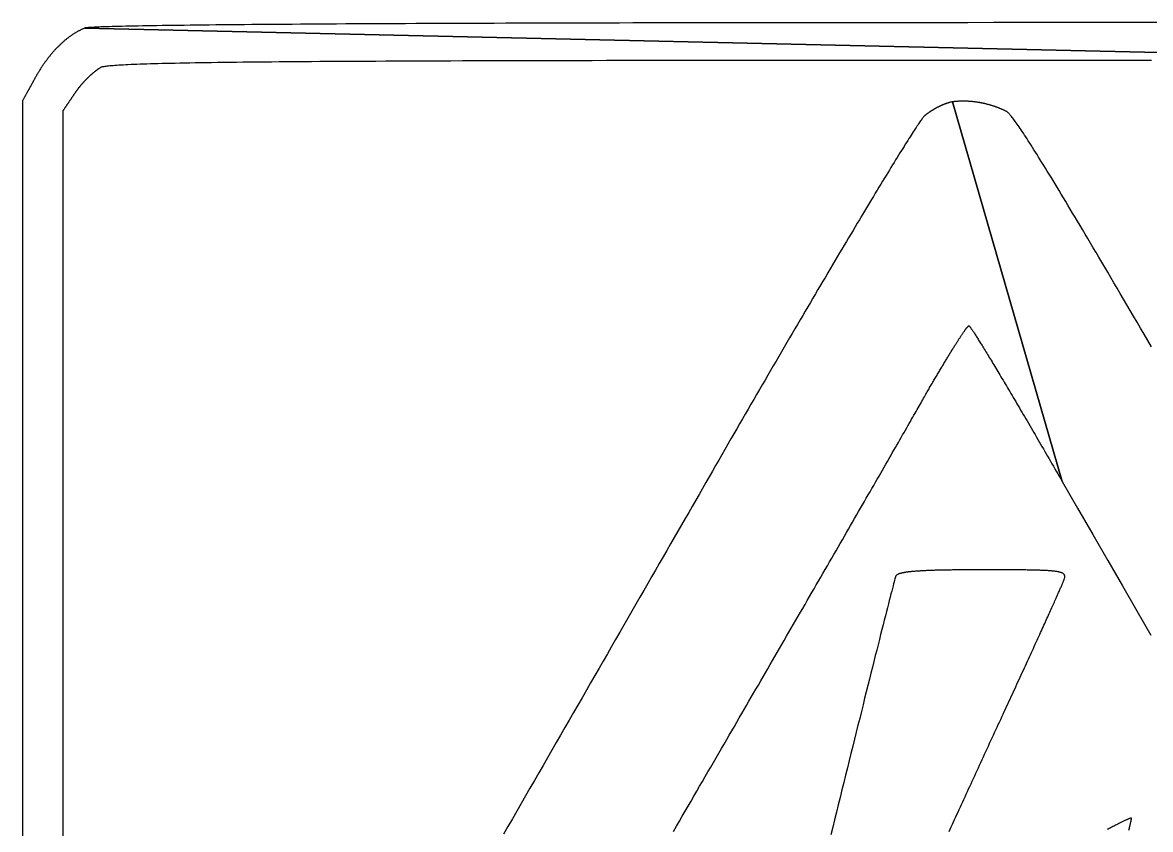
# Model space of a CAD drawing. Header units: metres. Extents: x 1755 to 5239, y 1150 to 5829.
# Drawn here: x 1755 to 3835, y 4341 to 5829 of the extents above; entities that cross this region are included whole.
import ezdxf

# ---------------------------------------------------------------- set-up
doc = ezdxf.new("R2010")
doc.units = ezdxf.units.M

msp = doc.modelspace()

# ---------------------------------------------------------------- linework, layer by layer
for points in [[(3849.9392, 5829.211072), (3809.0863, 5829.188783), (3767.3556, 5829.165096), (3724.7375, 5829.140125), (3681.2224, 5829.113984), (3636.8007, 5829.086787), (3591.4628, 5829.058648), (3545.1991, 5829.029681), (3498, 5829), (3466.940488, 5828.998802), (3436.162304, 5828.995216), (3405.665976, 5828.989254), (3375.452032, 5828.980928), (3345.521, 5828.97025), (3315.873408, 5828.957232), (3286.509784, 5828.941886), (3257.430656, 5828.924224), (3228.636552, 5828.904258), (3200.128, 5828.882), (3171.905528, 5828.857462), (3143.969664, 5828.830656), (3116.320936, 5828.801594), (3088.959872, 5828.770288), (3061.887, 5828.73675), (3035.102848, 5828.700992), (3008.607944, 5828.663026), (2982.402816, 5828.622864), (2956.487992, 5828.580518), (2930.864, 5828.536), (2905.531368, 5828.489322), (2880.490624, 5828.440496), (2855.742296, 5828.389534), (2831.286912, 5828.336448), (2807.125, 5828.28125), (2783.257088, 5828.223952), (2759.683704, 5828.164566), (2736.405376, 5828.103104), (2713.422632, 5828.039578), (2690.736, 5827.974), (2668.346008, 5827.906382), (2646.253184, 5827.836736), (2624.458056, 5827.765074), (2602.961152, 5827.691408), (2581.763, 5827.61575), (2560.864128, 5827.538112), (2540.265064, 5827.458506), (2519.966336, 5827.376944), (2499.968472, 5827.293438), (2480.272, 5827.208), (2460.877448, 5827.120642), (2441.785344, 5827.031376), (2422.996216, 5826.940214), (2404.510592, 5826.847168), (2386.329, 5826.75225), (2368.451968, 5826.655472), (2350.880024, 5826.556846), (2333.613696, 5826.456384), (2316.653512, 5826.354098), (2300, 5826.25), (2283.653688, 5826.144102), (2267.615104, 5826.036416), (2251.884776, 5825.926954), (2236.463232, 5825.815728), (2221.351, 5825.70275), (2206.548608, 5825.588032), (2192.056584, 5825.471586), (2177.875456, 5825.353424), (2164.005752, 5825.233558), (2150.448, 5825.112), (2137.202728, 5824.988762), (2124.270464, 5824.863856), (2111.651736, 5824.737294), (2099.347072, 5824.609088), (2087.357, 5824.47925), (2075.682048, 5824.347792), (2064.322744, 5824.214726), (2053.279616, 5824.080064), (2042.553192, 5823.943818), (2032.144, 5823.806), (2022.052568, 5823.666622), (2012.279424, 5823.525696), (2002.825096, 5823.383234), (1993.690112, 5823.239248), (1984.875, 5823.09375), (1976.380288, 5822.946752), (1968.206504, 5822.798266), (1960.354176, 5822.648304), (1952.823832, 5822.496878), (1945.616, 5822.344), (1938.731208, 5822.189682), (1932.169984, 5822.033936), (1925.932856, 5821.876774), (1920.020352, 5821.718208), (1914.433, 5821.55825), (1909.171328, 5821.396912), (1904.235864, 5821.234206), (1899.627136, 5821.070144), (1895.345672, 5820.904738), (1891.392, 5820.738), (1887.766648, 5820.569942), (1884.470144, 5820.400576), (1881.503016, 5820.229914), (1878.865792, 5820.057968), (1876.559, 5819.88475), (1874.583168, 5819.710272), (1872.938824, 5819.534546), (1871.626496, 5819.357584), (1870.646712, 5819.179398), (1870, 5819), (5099, 5746)], [(5099, 5746), (1870, 5819), (1868.950606, 5818.574008), (1867.902448, 5818.136064), (1866.855562, 5817.686216), (1865.809984, 5817.224512), (1864.76575, 5816.751), (1863.722896, 5816.265728), (1862.681458, 5815.768744), (1861.641472, 5815.260096), (1860.602974, 5814.739832), (1859.566, 5814.208), (1858.530586, 5813.664648), (1857.496768, 5813.109824), (1856.464582, 5812.543576), (1855.434064, 5811.965952), (1854.40525, 5811.377), (1853.378176, 5810.776768), (1852.352878, 5810.165304), (1851.329392, 5809.542656), (1850.307754, 5808.908872), (1849.288, 5808.264), (1848.270166, 5807.608088), (1847.254288, 5806.941184), (1846.240402, 5806.263336), (1845.228544, 5805.574592), (1844.21875, 5804.875), (1843.211056, 5804.164608), (1842.205498, 5803.443464), (1841.202112, 5802.711616), (1840.200934, 5801.969112), (1839.202, 5801.216), (1838.205346, 5800.452328), (1837.211008, 5799.678144), (1836.219022, 5798.893496), (1835.229424, 5798.098432), (1834.24225, 5797.293), (1833.257536, 5796.477248), (1832.275318, 5795.651224), (1831.295632, 5794.814976), (1830.318514, 5793.968552), (1829.344, 5793.112), (1828.372126, 5792.245368), (1827.402928, 5791.368704), (1826.436442, 5790.482056), (1825.472704, 5789.585472), (1824.51175, 5788.679), (1823.553616, 5787.762688), (1822.598338, 5786.836584), (1821.645952, 5785.900736), (1820.696494, 5784.955192), (1819.75, 5784), (1818.806506, 5783.035208), (1817.866048, 5782.060864), (1816.928662, 5781.077016), (1815.994384, 5780.083712), (1815.06325, 5779.081), (1814.135296, 5778.068928), (1813.210558, 5777.047544), (1812.289072, 5776.016896), (1811.370874, 5774.977032), (1810.456, 5773.928), (1809.544486, 5772.869848), (1808.636368, 5771.802624), (1807.731682, 5770.726376), (1806.830464, 5769.641152), (1805.93275, 5768.547), (1805.038576, 5767.443968), (1804.147978, 5766.332104), (1803.260992, 5765.211456), (1802.377654, 5764.082072), (1801.498, 5762.944), (1800.622066, 5761.797288), (1799.749888, 5760.641984), (1798.881502, 5759.478136), (1798.016944, 5758.305792), (1797.15625, 5757.125), (1796.299456, 5755.935808), (1795.446598, 5754.738264), (1794.597712, 5753.532416), (1793.752834, 5752.318312), (1792.912, 5751.096), (1792.075246, 5749.865528), (1791.242608, 5748.626944), (1790.414122, 5747.380296), (1789.589824, 5746.125632), (1788.76975, 5744.863), (1787.953936, 5743.592448), (1787.142418, 5742.314024), (1786.335232, 5741.027776), (1785.532414, 5739.733752), (1784.734, 5738.432), (1783.940026, 5737.122568), (1783.150528, 5735.805504), (1782.365542, 5734.480856), (1781.585104, 5733.148672), (1780.80925, 5731.809), (1780.038016, 5730.461888), (1779.271438, 5729.107384), (1778.509552, 5727.745536), (1777.752394, 5726.376392), (1777, 5725), (1776.56, 5724.2), (1776.12, 5723.4), (1775.68, 5722.6), (1775.24, 5721.8), (1774.8, 5721), (1774.36, 5720.2), (1773.92, 5719.4), (1773.48, 5718.6), (1773.04, 5717.8), (1772.6, 5717), (1772.16, 5716.2), (1771.72, 5715.4), (1771.28, 5714.6), (1770.84, 5713.8), (1770.4, 5713), (1769.96, 5712.2), (1769.52, 5711.4), (1769.08, 5710.6), (1768.64, 5709.8), (1768.2, 5709), (1767.76, 5708.2), (1767.32, 5707.4), (1766.88, 5706.6), (1766.44, 5705.8), (1766, 5705), (1765.56, 5704.2), (1765.12, 5703.4), (1764.68, 5702.6), (1764.24, 5701.8), (1763.8, 5701), (1763.36, 5700.2), (1762.92, 5699.4), (1762.48, 5698.6), (1762.04, 5697.8), (1761.6, 5697), (1761.16, 5696.2), (1760.72, 5695.4), (1760.28, 5694.6), (1759.84, 5693.8), (1759.4, 5693), (1758.96, 5692.2), (1758.52, 5691.4), (1758.08, 5690.6), (1757.64, 5689.8), (1757.2, 5689), (1756.76, 5688.2), (1756.32, 5687.4), (1755.88, 5686.6), (1755.44, 5685.8), (1755, 5685), (1755, 5663.04), (1755, 5641.08), (1755, 5619.12), (1755, 5597.16), (1755, 5575.2), (1755, 5553.24), (1755, 5531.28), (1755, 5509.32), (1755, 5487.36), (1755, 5465.4), (1755, 5443.44), (1755, 5421.48), (1755, 5399.52), (1755, 5377.56), (1755, 5355.6), (1755, 5333.64), (1755, 5311.68), (1755, 5289.72), (1755, 5267.76), (1755, 5245.8), (1755, 5223.84), (1755, 5201.88), (1755, 5179.92), (1755, 5157.96), (1755, 5136), (1755, 5114.04), (1755, 5092.08), (1755, 5070.12), (1755, 5048.16), (1755, 5026.2), (1755, 5004.24), (1755, 4982.28), (1755, 4960.32), (1755, 4938.36), (1755, 4916.4), (1755, 4894.44), (1755, 4872.48), (1755, 4850.52), (1755, 4828.56), (1755, 4806.6), (1755, 4784.64), (1755, 4762.68), (1755, 4740.72), (1755, 4718.76), (1755, 4696.8), (1755, 4674.84), (1755, 4652.88), (1755, 4630.92), (1755, 4608.96), (1755, 4587), (1755, 4565.04), (1755, 4543.08), (1755, 4521.12), (1755, 4499.16), (1755, 4477.2), (1755, 4455.24), (1755, 4433.28), (1755, 4411.32), (1755, 4389.36), (1755, 4367.4), (1755, 4345.44), (1755, 4323.48)], [(1830, 4322.22), (1830, 4343.91), (1830, 4365.6), (1830, 4387.29), (1830, 4408.98), (1830, 4430.67), (1830, 4452.36), (1830, 4474.05), (1830, 4495.74), (1830, 4517.43), (1830, 4539.12), (1830, 4560.81), (1830, 4582.5), (1830, 4604.19), (1830, 4625.88), (1830, 4647.57), (1830, 4669.26), (1830, 4690.95), (1830, 4712.64), (1830, 4734.33), (1830, 4756.02), (1830, 4777.71), (1830, 4799.4), (1830, 4821.09), (1830, 4842.78), (1830, 4864.47), (1830, 4886.16), (1830, 4907.85), (1830, 4929.54), (1830, 4951.23), (1830, 4972.92), (1830, 4994.61), (1830, 5016.3), (1830, 5037.99), (1830, 5059.68), (1830, 5081.37), (1830, 5103.06), (1830, 5124.75), (1830, 5146.44), (1830, 5168.13), (1830, 5189.82), (1830, 5211.51), (1830, 5233.2), (1830, 5254.89), (1830, 5276.58), (1830, 5298.27), (1830, 5319.96), (1830, 5341.65), (1830, 5363.34), (1830, 5385.03), (1830, 5406.72), (1830, 5428.41), (1830, 5450.1), (1830, 5471.79), (1830, 5493.48), (1830, 5515.17), (1830, 5536.86), (1830, 5558.55), (1830, 5580.24), (1830, 5601.93), (1830, 5623.62), (1830, 5645.31), (1830, 5667), (1830.46, 5667.68), (1830.92, 5668.36), (1831.38, 5669.04), (1831.84, 5669.72), (1832.3, 5670.4), (1832.76, 5671.08), (1833.22, 5671.76), (1833.68, 5672.44), (1834.14, 5673.12), (1834.6, 5673.8), (1835.06, 5674.48), (1835.52, 5675.16), (1835.98, 5675.84), (1836.44, 5676.52), (1836.9, 5677.2), (1837.36, 5677.88), (1837.82, 5678.56), (1838.28, 5679.24), (1838.74, 5679.92), (1839.2, 5680.6), (1839.66, 5681.28), (1840.12, 5681.96), (1840.58, 5682.64), (1841.04, 5683.32), (1841.5, 5684), (1841.96, 5684.68), (1842.42, 5685.36), (1842.88, 5686.04), (1843.34, 5686.72), (1843.8, 5687.4), (1844.26, 5688.08), (1844.72, 5688.76), (1845.18, 5689.44), (1845.64, 5690.12), (1846.1, 5690.8), (1846.56, 5691.48), (1847.02, 5692.16), (1847.48, 5692.84), (1847.94, 5693.52), (1848.4, 5694.2), (1848.86, 5694.88), (1849.32, 5695.56), (1849.78, 5696.24), (1850.24, 5696.92), (1850.7, 5697.6), (1851.16, 5698.28), (1851.62, 5698.96), (1852.08, 5699.64), (1852.54, 5700.32), (1853, 5701), (1853.362981, 5701.540883), (1853.731848, 5702.083464), (1854.106487, 5702.627641), (1854.486784, 5703.173312), (1854.872625, 5703.720375), (1855.263896, 5704.268728), (1855.660483, 5704.818269), (1856.062272, 5705.368896), (1856.469149, 5705.920507), (1856.881, 5706.473), (1857.297711, 5707.026273), (1857.719168, 5707.580224), (1858.145257, 5708.134751), (1858.575864, 5708.689752), (1859.010875, 5709.245125), (1859.450176, 5709.800768), (1859.893653, 5710.356579), (1860.341192, 5710.912456), (1860.792679, 5711.468297), (1861.248, 5712.024), (1861.707041, 5712.579463), (1862.169688, 5713.134584), (1862.635827, 5713.689261), (1863.105344, 5714.243392), (1863.578125, 5714.796875), (1864.054056, 5715.349608), (1864.533023, 5715.901489), (1865.014912, 5716.452416), (1865.499609, 5717.002287), (1865.987, 5717.551), (1866.476971, 5718.098453), (1866.969408, 5718.644544), (1867.464197, 5719.189171), (1867.961224, 5719.732232), (1868.460375, 5720.273625), (1868.961536, 5720.813248), (1869.464593, 5721.350999), (1869.969432, 5721.886776), (1870.475939, 5722.420477), (1870.984, 5722.952), (1871.493501, 5723.481243), (1872.004328, 5724.008104), (1872.516367, 5724.532481), (1873.029504, 5725.054272), (1873.543625, 5725.573375), (1874.058616, 5726.089688), (1874.574363, 5726.603109), (1875.090752, 5727.113536), (1875.607669, 5727.620867), (1876.125, 5728.125), (1876.642631, 5728.625833), (1877.160448, 5729.123264), (1877.678337, 5729.617191), (1878.196184, 5730.107512), (1878.713875, 5730.594125), (1879.231296, 5731.076928), (1879.748333, 5731.555819), (1880.264872, 5732.030696), (1880.780799, 5732.501457), (1881.296, 5732.968), (1881.810361, 5733.430223), (1882.323768, 5733.888024), (1882.836107, 5734.341301), (1883.347264, 5734.789952), (1883.857125, 5735.233875), (1884.365576, 5735.672968), (1884.872503, 5736.107129), (1885.377792, 5736.536256), (1885.881329, 5736.960247), (1886.383, 5737.379), (1886.882691, 5737.792413), (1887.380288, 5738.200384), (1887.875677, 5738.602811), (1888.368744, 5738.999592), (1888.859375, 5739.390625), (1889.347456, 5739.775808), (1889.832873, 5740.155039), (1890.315512, 5740.528216), (1890.795259, 5740.895237), (1891.272, 5741.256), (1891.745621, 5741.610403), (1892.216008, 5741.958344), (1892.683047, 5742.299721), (1893.146624, 5742.634432), (1893.606625, 5742.962375), (1894.062936, 5743.283448), (1894.515443, 5743.597549), (1894.964032, 5743.904576), (1895.408589, 5744.204427), (1895.849, 5744.497), (1896.285151, 5744.782193), (1896.716928, 5745.059904), (1897.144217, 5745.330031), (1897.984875, 5745.847125), (1898.806213, 5746.332659), (1899.607319, 5746.785817), (1900.696578, 5747.297904), (1901.588624, 5747.591632), (1902.679606, 5747.881208), (1903.972992, 5748.166656), (1905.47225, 5748.448), (1907.180848, 5748.725264), (1909.102254, 5748.998472), (1911.239936, 5749.267648), (1913.597362, 5749.532816), (1916.178, 5749.794), (1918.985318, 5750.051224), (1922.022784, 5750.304512), (1925.293866, 5750.553888), (1928.802032, 5750.799376), (1932.55075, 5751.041), (1936.543488, 5751.278784), (1940.783714, 5751.512752), (1945.274896, 5751.742928), (1950.020502, 5751.969336), (1955.024, 5752.192), (1960.288858, 5752.410944), (1965.818544, 5752.626192), (1971.616526, 5752.837768), (1977.686272, 5753.045696), (1984.03125, 5753.25), (1990.654928, 5753.450704), (1997.560774, 5753.647832), (2004.752256, 5753.841408), (2012.232842, 5754.031456), (2020.006, 5754.218), (2028.075198, 5754.401064), (2036.443904, 5754.580672), (2045.115586, 5754.756848), (2054.093712, 5754.929616), (2063.38175, 5755.099), (2072.983168, 5755.265024), (2082.901434, 5755.427712), (2093.140016, 5755.587088), (2103.702382, 5755.743176), (2114.592, 5755.896), (2125.812338, 5756.045584), (2137.366864, 5756.191952), (2149.259046, 5756.335128), (2161.492352, 5756.475136), (2174.07025, 5756.612), (2186.996208, 5756.745744), (2200.273694, 5756.876392), (2213.906176, 5757.003968), (2227.897122, 5757.128496), (2242.25, 5757.25), (2256.968278, 5757.368504), (2272.055424, 5757.484032), (2287.514906, 5757.596608), (2303.350192, 5757.706256), (2319.56475, 5757.813), (2336.162048, 5757.916864), (2353.145554, 5758.017872), (2370.518736, 5758.116048), (2388.285062, 5758.211416), (2406.448, 5758.304), (2425.011018, 5758.393824), (2443.977584, 5758.480912), (2463.351166, 5758.565288), (2483.135232, 5758.646976), (2503.33325, 5758.726), (2523.948688, 5758.802384), (2544.985014, 5758.876152), (2566.445696, 5758.947328), (2588.334202, 5759.015936), (2610.654, 5759.082), (2633.408558, 5759.145544), (2656.601344, 5759.206592), (2680.235826, 5759.265168), (2704.315472, 5759.321296), (2728.84375, 5759.375), (2753.824128, 5759.426304), (2779.260074, 5759.475232), (2805.155056, 5759.521808), (2831.512542, 5759.566056), (2858.336, 5759.608), (2885.628898, 5759.647664), (2913.394704, 5759.685072), (2941.636886, 5759.720248), (2970.358912, 5759.753216), (2999.56425, 5759.784), (3029.256368, 5759.812624), (3059.438734, 5759.839112), (3090.114816, 5759.863488), (3121.288082, 5759.885776), (3152.962, 5759.906), (3185.140038, 5759.924184), (3217.825664, 5759.940352), (3251.022346, 5759.954528), (3284.733552, 5759.966736), (3318.96275, 5759.977), (3353.713408, 5759.985344), (3388.988994, 5759.991792), (3424.792976, 5759.996368), (3461.128822, 5759.999096), (3498, 5760), (3538.281632, 5759.999392), (3577.890256, 5759.997536), (3616.831464, 5759.994384), (3655.110848, 5759.989888), (3692.734, 5759.984), (3729.706512, 5759.976672), (3766.033976, 5759.967856), (3801.721984, 5759.957504), (3836.776128, 5759.945568)], [(2955.235521, 4337.553409), (2960.717912, 4347.012248), (2966.171875, 4356.421875), (2971.596288, 4365.780352), (2976.990029, 4375.085741), (2982.351976, 4384.336104), (2987.681007, 4393.529503), (2992.976, 4402.664), (2998.235833, 4411.737657), (3003.459384, 4420.748536), (3008.645531, 4429.694699), (3013.793152, 4438.574208), (3018.901125, 4447.385125), (3023.968328, 4456.125512), (3028.993639, 4464.793431), (3033.975936, 4473.386944), (3038.914097, 4481.904113), (3043.807, 4490.343), (3048.653523, 4498.701667), (3053.452544, 4506.978176), (3058.202941, 4515.170589), (3062.903592, 4523.276968), (3067.553375, 4531.295375), (3072.151168, 4539.223872), (3076.695849, 4547.060521), (3081.186296, 4554.803384), (3085.621387, 4562.450523), (3090, 4570), (3094.351383, 4577.502798), (3098.705064, 4585.010384), (3103.060341, 4592.521546), (3107.416512, 4600.035072), (3111.772875, 4607.54975), (3116.128728, 4615.064368), (3120.483369, 4622.577714), (3124.836096, 4630.088576), (3129.186207, 4637.595742), (3133.533, 4645.098), (3137.875773, 4652.594138), (3142.213824, 4660.082944), (3146.546451, 4667.563206), (3150.872952, 4675.033712), (3155.192625, 4682.49325), (3159.504768, 4689.940608), (3163.808679, 4697.374574), (3168.103656, 4704.793936), (3172.388997, 4712.197482), (3176.664, 4719.584), (3180.927963, 4726.952278), (3185.180184, 4734.301104), (3189.419961, 4741.629266), (3193.646592, 4748.935552), (3197.859375, 4756.21875), (3202.057608, 4763.477648), (3206.240589, 4770.711034), (3210.407616, 4777.917696), (3214.557987, 4785.096422), (3218.691, 4792.246), (3222.805953, 4799.365218), (3226.902144, 4806.452864), (3230.978871, 4813.507726), (3235.035432, 4820.528592), (3239.071125, 4827.51425), (3243.085248, 4834.463488), (3247.077099, 4841.375094), (3251.045976, 4848.247856), (3254.991177, 4855.080562), (3258.912, 4861.872), (3262.807743, 4868.620958), (3266.677704, 4875.326224), (3270.521181, 4881.986586), (3274.337472, 4888.600832), (3278.125875, 4895.16775), (3281.885688, 4901.686128), (3285.616209, 4908.154754), (3289.316736, 4914.572416), (3292.986567, 4920.937902), (3296.625, 4927.25), (3300.231333, 4933.507498), (3303.804864, 4939.709184), (3307.344891, 4945.853846), (3310.850712, 4951.940272), (3314.321625, 4957.96725), (3317.756928, 4963.933568), (3321.155919, 4969.838014), (3324.517896, 4975.679376), (3327.842157, 4981.456442), (3331.128, 4987.168), (3334.374723, 4992.812838), (3337.581624, 4998.389744), (3340.748001, 5003.897506), (3343.873152, 5009.334912), (3346.956375, 5014.70075), (3349.996968, 5019.993808), (3352.994229, 5025.212874), (3355.947456, 5030.356736), (3358.855947, 5035.424182), (3361.719, 5040.414), (3364.535913, 5045.324978), (3367.305984, 5050.155904), (3370.028511, 5054.905566), (3372.702792, 5059.572752), (3375.328125, 5064.15625), (3377.903808, 5068.654848), (3380.429139, 5073.067334), (3382.903416, 5077.392496), (3385.325937, 5081.629122), (3387.696, 5085.776), (3390.012903, 5089.831918), (3392.275944, 5093.795664), (3394.484421, 5097.666026), (3396.637632, 5101.441792), (3398.734875, 5105.12175), (3400.775448, 5108.704688), (3402.758649, 5112.189394), (3404.683776, 5115.574656), (3406.550127, 5118.859262), (3408.357, 5122.042), (3410.103693, 5125.121658), (3411.789504, 5128.097024), (3413.413731, 5130.966886), (3414.975672, 5133.730032), (3416.474625, 5136.38525), (3417.909888, 5138.931328), (3419.280759, 5141.367054), (3420.586536, 5143.691216), (3421.826517, 5145.902602), (3423, 5148), (3424.168475, 5150.006357), (3425.3338, 5152.005256), (3426.495825, 5153.996439), (3427.6544, 5155.979648), (3428.809375, 5157.954625), (3429.9606, 5159.921112), (3431.107925, 5161.878851), (3432.2512, 5163.827584), (3433.390275, 5165.767053), (3434.525, 5167.697), (3435.655225, 5169.617167), (3436.7808, 5171.527296), (3437.901575, 5173.427129), (3439.0174, 5175.316408), (3440.128125, 5177.194875), (3441.2336, 5179.062272), (3442.333675, 5180.918341), (3443.4282, 5182.762824), (3444.517025, 5184.595463), (3445.6, 5186.416), (3446.676975, 5188.224177), (3447.7478, 5190.019736), (3448.812325, 5191.802419), (3449.8704, 5193.571968), (3450.921875, 5195.328125), (3451.9666, 5197.070632), (3453.004425, 5198.799231), (3454.0352, 5200.513664), (3455.058775, 5202.213673), (3456.075, 5203.899), (3457.083725, 5205.569387), (3458.0848, 5207.224576), (3459.078075, 5208.864309), (3460.0634, 5210.488328), (3461.040625, 5212.096375), (3462.0096, 5213.688192), (3462.970175, 5215.263521), (3463.9222, 5216.822104), (3464.865525, 5218.363683), (3465.8, 5219.888), (3466.725475, 5221.394797), (3467.6418, 5222.883816), (3468.548825, 5224.354799), (3469.4464, 5225.807488), (3470.334375, 5227.241625), (3471.2126, 5228.656952), (3472.080925, 5230.053211), (3472.9392, 5231.430144), (3473.787275, 5232.787493), (3474.625, 5234.125), (3475.452225, 5235.442407), (3476.2688, 5236.739456), (3477.074575, 5238.015889), (3477.8694, 5239.271448), (3478.653125, 5240.505875), (3479.4256, 5241.718912), (3480.186675, 5242.910301), (3480.9362, 5244.079784), (3481.674025, 5245.227103), (3482.4, 5246.352), (3483.113975, 5247.454217), (3483.8158, 5248.533496), (3484.505325, 5249.589579), (3485.1824, 5250.622208), (3485.846875, 5251.631125), (3486.4986, 5252.616072), (3487.137425, 5253.576791), (3487.7632, 5254.513024), (3488.375775, 5255.424513), (3488.975, 5256.311), (3489.560725, 5257.172227), (3490.1328, 5258.007936), (3490.691075, 5258.817869), (3491.2354, 5259.601768), (3491.765625, 5260.359375), (3492.2816, 5261.090432), (3492.783175, 5261.794681), (3493.2702, 5262.471864), (3493.742525, 5263.121723), (3494.2, 5263.744), (3494.642475, 5264.338437), (3495.0698, 5264.904776), (3495.481825, 5265.442759), (3495.8784, 5265.952128), (3496.259375, 5266.432625), (3496.6246, 5266.883992), (3496.973925, 5267.305971), (3497.3072, 5267.698304), (3497.925, 5268.393), (3498.4768, 5268.966016), (3498.9614, 5269.415288), (3499.3776, 5269.738752), (3499.871025, 5269.983543), (3500.555507, 5269.6544), (3501.140125, 5269.045), (3501.495656, 5268.6284), (3501.892863, 5268.138), (3502.331392, 5267.5744), (3502.810889, 5266.9382), (3503.331, 5266.23), (3503.891371, 5265.4504), (3504.491648, 5264.6), (3505.131477, 5263.6794), (3505.810504, 5262.6892), (3506.528375, 5261.63), (3507.284736, 5260.5024), (3508.079233, 5259.307), (3508.911512, 5258.0444), (3509.781219, 5256.7152), (3510.688, 5255.32), (3511.631501, 5253.8594), (3512.611368, 5252.334), (3513.627247, 5250.7444), (3514.678784, 5249.0912), (3515.765625, 5247.375), (3516.887416, 5245.5964), (3518.043803, 5243.756), (3519.234432, 5241.8544), (3520.458949, 5239.8922), (3521.717, 5237.87), (3523.008231, 5235.7884), (3524.332288, 5233.648), (3525.688817, 5231.4494), (3527.077464, 5229.1932), (3528.497875, 5226.88), (3529.949696, 5224.5104), (3531.432573, 5222.085), (3532.946152, 5219.6044), (3534.490079, 5217.0692), (3536.064, 5214.48), (3537.667561, 5211.8374), (3539.300408, 5209.142), (3540.962187, 5206.3944), (3542.652544, 5203.5952), (3544.371125, 5200.745), (3546.117576, 5197.8444), (3547.891543, 5194.894), (3549.692672, 5191.8944), (3551.520609, 5188.8462), (3553.375, 5185.75), (3555.255491, 5182.6064), (3557.161728, 5179.416), (3559.093357, 5176.1794), (3561.050024, 5172.8972), (3563.031375, 5169.57), (3565.037056, 5166.1984), (3567.066713, 5162.783), (3569.119992, 5159.3244), (3571.196539, 5155.8232), (3573.296, 5152.28), (3575.418021, 5148.6954), (3577.562248, 5145.07), (3579.728327, 5141.4044), (3581.915904, 5137.6992), (3584.124625, 5133.955), (3586.354136, 5130.1724), (3588.604083, 5126.352), (3590.874112, 5122.4944), (3593.163869, 5118.6002), (3595.473, 5114.67), (3597.801151, 5110.7044), (3600.147968, 5106.704), (3602.513097, 5102.6694), (3604.896184, 5098.6012), (3607.296875, 5094.5), (3609.714816, 5090.3664), (3612.149653, 5086.201), (3614.601032, 5082.0044), (3617.068599, 5077.7772), (3619.552, 5073.52), (3622.050881, 5069.2334), (3624.564888, 5064.918), (3627.093667, 5060.5744), (3629.636864, 5056.2032), (3632.194125, 5051.805), (3634.765096, 5047.3804), (3637.349423, 5042.93), (3639.946752, 5038.4544), (3642.556729, 5033.9542), (3645.179, 5029.43), (3647.813211, 5024.8824), (3650.459008, 5020.312), (3653.116037, 5015.7194), (3655.783944, 5011.1052), (3658.462375, 5006.47), (3661.150976, 5001.8144), (3663.849393, 4997.139), (3666.557272, 4992.4444), (3669.274259, 4987.7312), (3672, 4983), (3470, 5683), (3469.14816, 5682.86808), (3468.27328, 5682.71264), (3467.37632, 5682.53416), (3466.45824, 5682.33312), (3465.52, 5682.11), (3464.56256, 5681.86528), (3464.07694, 5681.73497), (3463.58688, 5681.59944), (3463.0925, 5681.45875), (3462.59392, 5681.31296), (3462.09126, 5681.16213), (3461.58464, 5681.00632), (3461.07418, 5680.84559), (3460.56, 5680.68), (3460.04222, 5680.50961), (3459.52096, 5680.33448), (3458.99634, 5680.15467), (3458.46848, 5679.97024), (3457.9375, 5679.78125), (3457.40352, 5679.58776), (3456.86666, 5679.38983), (3456.32704, 5679.18752), (3455.78478, 5678.98089), (3455.24, 5678.77), (3454.69282, 5678.55491), (3454.14336, 5678.33568), (3453.59174, 5678.11237), (3453.03808, 5677.88504), (3452.4825, 5677.65375), (3451.92512, 5677.41856), (3451.36606, 5677.17953), (3450.80544, 5676.93672), (3450.24338, 5676.69019), (3449.68, 5676.44), (3449.11542, 5676.18621), (3448.54976, 5675.92888), (3447.98314, 5675.66807), (3447.41568, 5675.40384), (3446.8475, 5675.13625), (3446.27872, 5674.86536), (3445.70946, 5674.59123), (3445.13984, 5674.31392), (3444.56998, 5674.03349), (3444, 5673.75), (3443.43002, 5673.46351), (3442.86016, 5673.17408), (3442.29054, 5672.88177), (3441.72128, 5672.58664), (3441.1525, 5672.28875), (3440.58432, 5671.98816), (3440.01686, 5671.68493), (3439.45024, 5671.37912), (3438.88458, 5671.07079), (3438.32, 5670.76), (3437.75662, 5670.44681), (3437.19456, 5670.13128), (3436.63394, 5669.81347), (3436.07488, 5669.49344), (3435.5175, 5669.17125), (3434.96192, 5668.84696), (3434.40826, 5668.52063), (3433.85664, 5668.19232), (3433.30718, 5667.86209), (3432.76, 5667.53), (3432.21522, 5667.19611), (3431.67296, 5666.86048), (3431.13334, 5666.52317), (3430.59648, 5666.18424), (3430.0625, 5665.84375), (3429.53152, 5665.50176), (3429.00366, 5665.15833), (3428.47904, 5664.81352), (3427.95778, 5664.46739), (3427.44, 5664.12), (3426.92582, 5663.77141), (3426.41536, 5663.42168), (3425.90874, 5663.07087), (3425.40608, 5662.71904), (3424.9075, 5662.36625), (3424.41312, 5662.01256), (3423.92306, 5661.65803), (3423.43744, 5661.30272), (3422.95638, 5660.94669), (3422.48, 5660.59), (3422.00842, 5660.23271), (3421.54176, 5659.87488), (3421.08014, 5659.51657), (3420.62368, 5659.15784), (3420.1725, 5658.79875), (3419.72672, 5658.43936), (3419.28646, 5658.07973), (3418.85184, 5657.71992), (3418.42298, 5657.35999), (3418, 5657), (3417.537522, 5656.565803), (3416.990576, 5655.984024), (3416.359894, 5655.255881), (3415.646208, 5654.382592), (3414.85025, 5653.365375), (3413.972752, 5652.205448), (3413.014446, 5650.904029), (3411.976064, 5649.462336), (3410.858338, 5647.881587), (3409.662, 5646.163), (3408.387782, 5644.307793), (3407.036416, 5642.317184), (3405.608634, 5640.192391), (3404.105168, 5637.934632), (3402.52675, 5635.545125), (3400.874112, 5633.025088), (3399.147986, 5630.375739), (3397.349104, 5627.598296), (3395.478198, 5624.693977), (3393.536, 5621.664), (3391.523242, 5618.509583), (3389.440656, 5615.231944), (3387.288974, 5611.832301), (3385.068928, 5608.311872), (3382.78125, 5604.671875), (3380.426672, 5600.913528), (3378.005926, 5597.038049), (3375.519744, 5593.046656), (3372.968858, 5588.940567), (3370.354, 5584.721), (3367.675902, 5580.389173), (3364.935296, 5575.946304), (3362.132914, 5571.393611), (3359.269488, 5566.732312), (3356.34575, 5561.963625), (3353.362432, 5557.088768), (3350.320266, 5552.108959), (3347.219984, 5547.025416), (3344.062318, 5541.839357), (3340.848, 5536.552), (3337.577762, 5531.164563), (3334.252336, 5525.678264), (3330.872454, 5520.094321), (3327.438848, 5514.413952), (3323.95225, 5508.638375), (3320.413392, 5502.768808), (3316.823006, 5496.806469), (3313.181824, 5490.752576), (3309.490578, 5484.608347), (3305.75, 5478.375), (3301.960822, 5472.053753), (3298.123776, 5465.645824), (3294.239594, 5459.152431), (3290.309008, 5452.574792), (3286.33275, 5445.914125), (3282.311552, 5439.171648), (3278.246146, 5432.348579), (3274.137264, 5425.446136), (3269.985638, 5418.465537), (3265.792, 5411.408), (3261.557082, 5404.274743), (3257.281616, 5397.066984), (3252.966334, 5389.785941), (3248.611968, 5382.432832), (3244.21925, 5375.008875), (3239.788912, 5367.515288), (3235.321686, 5359.953289), (3230.818304, 5352.324096), (3226.279498, 5344.628927), (3221.706, 5336.869), (3217.098542, 5329.045533), (3212.457856, 5321.159744), (3207.784674, 5313.212851), (3203.079728, 5305.206072), (3198.34375, 5297.140625), (3193.577472, 5289.017728), (3188.781626, 5280.838599), (3183.956944, 5272.604456), (3179.104158, 5264.316517), (3174.224, 5255.976), (3169.317202, 5247.584123), (3164.384496, 5239.142104), (3159.426614, 5230.651161), (3154.444288, 5222.112512), (3149.43825, 5213.527375), (3144.409232, 5204.896968), (3139.357966, 5196.222509), (3134.285184, 5187.505216), (3129.191618, 5178.746307), (3124.078, 5169.947), (3118.945062, 5161.108513), (3113.793536, 5152.232064), (3108.624154, 5143.318871), (3103.437648, 5134.370152), (3098.23475, 5125.387125), (3093.016192, 5116.371008), (3087.782706, 5107.323019), (3082.535024, 5098.244376), (3077.273878, 5089.136297), (3072, 5080), (3066.702562, 5070.768251), (3061.311296, 5061.374808), (3055.827774, 5051.822377), (3050.253568, 5042.113664), (3044.59025, 5032.251375), (3038.839392, 5022.238216), (3033.002566, 5012.076893), (3027.081344, 5001.770112), (3021.077298, 4991.320579), (3014.992, 4980.731), (3008.827022, 4970.004081), (3002.583936, 4959.142528), (2996.264314, 4948.149047), (2989.869728, 4937.026344), (2983.40175, 4925.777125), (2976.861952, 4914.404096), (2970.251906, 4902.909963), (2963.573184, 4891.297432), (2956.827358, 4879.569209), (2950.016, 4867.728), (2943.140682, 4855.776511), (2936.202976, 4843.717448), (2929.204454, 4831.553517), (2922.146688, 4819.287424), (2915.03125, 4806.921875), (2907.859712, 4794.459576), (2900.633646, 4781.903233), (2893.354624, 4769.255552), (2886.024218, 4756.519239), (2878.644, 4743.697), (2871.215542, 4730.791541), (2863.740416, 4717.805568), (2856.220194, 4704.741787), (2848.656448, 4691.602904), (2841.05075, 4678.391625), (2833.404672, 4665.110656), (2825.719786, 4651.762703), (2817.997664, 4638.350472), (2810.239878, 4624.876669), (2802.448, 4611.344), (2794.623602, 4597.755171), (2786.768256, 4584.112888), (2778.883534, 4570.419857), (2770.971008, 4556.678784), (2763.03225, 4542.892375), (2755.068832, 4529.063336), (2747.082326, 4515.194373), (2739.074304, 4501.288192), (2731.046338, 4487.347499), (2723, 4473.375), (2714.936862, 4459.373401), (2706.858496, 4445.345408), (2698.766474, 4431.293727), (2690.662368, 4417.221064), (2682.54775, 4403.130125), (2674.424192, 4389.023616), (2666.293266, 4374.904243), (2658.156544, 4360.774712), (2650.015598, 4346.637729), (2641.872, 4332.496)], [(3836.549976, 5231.328608), (3829.788672, 5242.939776), (3823.125, 5254.375), (3816.558528, 5265.635024), (3810.088824, 5276.720592), (3803.715456, 5287.632448), (3797.437992, 5298.371336), (3791.256, 5308.938), (3785.169048, 5319.333184), (3779.176704, 5329.557632), (3773.278536, 5339.612088), (3767.474112, 5349.497296), (3761.763, 5359.214), (3756.144768, 5368.762944), (3750.618984, 5378.144872), (3745.185216, 5387.360528), (3739.843032, 5396.410656), (3734.592, 5405.296), (3729.431688, 5414.017304), (3724.361664, 5422.575312), (3719.381496, 5430.970768), (3714.490752, 5439.204416), (3709.689, 5447.277), (3704.975808, 5455.189264), (3700.350744, 5462.941952), (3695.813376, 5470.535808), (3691.363272, 5477.971576), (3687, 5485.25), (3682.723128, 5492.371824), (3678.532224, 5499.337792), (3674.426856, 5506.148648), (3670.406592, 5512.805136), (3666.471, 5519.308), (3662.619648, 5525.657984), (3658.852104, 5531.855832), (3655.167936, 5537.902288), (3651.566712, 5543.798096), (3648.048, 5549.544), (3644.611368, 5555.140744), (3641.256384, 5560.589072), (3637.982616, 5565.889728), (3634.789632, 5571.043456), (3631.677, 5576.051), (3628.644288, 5580.913104), (3625.691064, 5585.630512), (3622.816896, 5590.203968), (3620.021352, 5594.634216), (3617.304, 5598.922), (3614.664408, 5603.068064), (3612.102144, 5607.073152), (3609.616776, 5610.938008), (3607.207872, 5614.663376), (3604.875, 5618.25), (3602.617728, 5621.698624), (3600.435624, 5625.009992), (3598.328256, 5628.184848), (3596.295192, 5631.223936), (3594.336, 5634.128), (3592.450248, 5636.897784), (3590.637504, 5639.534032), (3588.897336, 5642.037488), (3587.229312, 5644.408896), (3585.633, 5646.649), (3584.107968, 5648.758544), (3582.653784, 5650.738272), (3581.270016, 5652.588928), (3579.956232, 5654.311256), (3578.712, 5655.906), (3577.536888, 5657.373904), (3576.430464, 5658.715712), (3575.392296, 5659.932168), (3574.421952, 5661.024016), (3573.519, 5661.992), (3572.683008, 5662.836864), (3571.913544, 5663.559352), (3571.210176, 5664.160208), (3570.572472, 5664.640176), (3570, 5665), (3569.038808, 5665.477), (3568.075264, 5665.948), (3567.109416, 5666.413), (3566.141312, 5666.872), (3565.171, 5667.325), (3564.198528, 5667.772), (3563.223944, 5668.213), (3562.247296, 5668.648), (3561.268632, 5669.077), (3560.288, 5669.5), (3559.305448, 5669.917), (3558.321024, 5670.328), (3557.334776, 5670.733), (3556.346752, 5671.132), (3555.357, 5671.525), (3554.365568, 5671.912), (3553.372504, 5672.293), (3552.377856, 5672.668), (3551.381672, 5673.037), (3550.384, 5673.4), (3549.384888, 5673.757), (3548.384384, 5674.108), (3547.382536, 5674.453), (3546.379392, 5674.792), (3545.375, 5675.125), (3544.369408, 5675.452), (3543.362664, 5675.773), (3542.354816, 5676.088), (3541.345912, 5676.397), (3540.336, 5676.7), (3539.325128, 5676.997), (3538.313344, 5677.288), (3537.300696, 5677.573), (3536.287232, 5677.852), (3535.273, 5678.125), (3534.258048, 5678.392), (3533.242424, 5678.653), (3532.226176, 5678.908), (3531.209352, 5679.157), (3530.192, 5679.4), (3529.174168, 5679.637), (3528.155904, 5679.868), (3527.137256, 5680.093), (3526.118272, 5680.312), (3525.099, 5680.525), (3524.079488, 5680.732), (3523.059784, 5680.933), (3522.039936, 5681.128), (3521.019992, 5681.317), (3520, 5681.5), (3518.980008, 5681.677), (3517.960064, 5681.848), (3516.940216, 5682.013), (3515.920512, 5682.172), (3514.901, 5682.325), (3513.881728, 5682.472), (3512.862744, 5682.613), (3511.844096, 5682.748), (3510.825832, 5682.877), (3509.808, 5683), (3508.790648, 5683.117), (3507.773824, 5683.228), (3506.757576, 5683.333), (3505.741952, 5683.432), (3504.727, 5683.525), (3503.712768, 5683.612), (3502.699304, 5683.693), (3501.686656, 5683.768), (3500.674872, 5683.837), (3499.664, 5683.9), (3498.654088, 5683.957), (3497.645184, 5684.008), (3496.637336, 5684.053), (3495.630592, 5684.092), (3494.625, 5684.125), (3493.620608, 5684.152), (3492.617464, 5684.173), (3491.615616, 5684.188), (3490.615112, 5684.197), (3489.616, 5684.2), (3488.618328, 5684.197), (3487.622144, 5684.188), (3486.627496, 5684.173), (3485.634432, 5684.152), (3484.643, 5684.125), (3483.653248, 5684.092), (3482.665224, 5684.053), (3481.678976, 5684.008), (3480.694552, 5683.957), (3479.712, 5683.9), (3478.731368, 5683.837), (3477.752704, 5683.768), (3476.776056, 5683.693), (3475.801472, 5683.612), (3474.829, 5683.525), (3473.858688, 5683.432), (3472.890584, 5683.333), (3471.924736, 5683.228), (3470.961192, 5683.117), (3470, 5683), (3672, 4983), (3700.566199, 4933.477005), (3728.607992, 4884.86244), (3756.130173, 4837.147935), (3783.137536, 4790.32512), (3809.634875, 4744.385625), (3835.626984, 4699.32108)], [(3463.588, 4337.521), (3465.597706, 4341.894257), (3467.622208, 4346.299776), (3469.661182, 4350.736879), (3471.714304, 4355.204888), (3473.78125, 4359.703125), (3475.861696, 4364.230912), (3477.955318, 4368.787571), (3480.061792, 4373.372424), (3482.180794, 4377.984793), (3484.312, 4382.624), (3486.455086, 4387.289367), (3488.609728, 4391.980216), (3490.775602, 4396.695869), (3492.952384, 4401.435648), (3495.13975, 4406.198875), (3497.337376, 4410.984872), (3499.544938, 4415.792961), (3501.762112, 4420.622464), (3503.988574, 4425.472703), (3506.224, 4430.343), (3508.468066, 4435.232677), (3510.720448, 4440.141056), (3512.980822, 4445.067459), (3515.248864, 4450.011208), (3517.52425, 4454.971625), (3519.806656, 4459.948032), (3522.095758, 4464.939751), (3524.391232, 4469.946104), (3526.692754, 4474.966413), (3529, 4480), (3531.336349, 4485.032988), (3533.665192, 4490.051504), (3535.986223, 4495.054876), (3538.299136, 4500.042432), (3540.603625, 4505.0135), (3542.899384, 4509.967408), (3545.186107, 4514.903484), (3547.463488, 4519.821056), (3549.731221, 4524.719452), (3551.989, 4529.598), (3554.236519, 4534.456028), (3556.473472, 4539.292864), (3558.699553, 4544.107836), (3560.914456, 4548.900272), (3563.117875, 4553.6695), (3565.309504, 4558.414848), (3567.489037, 4563.135644), (3569.656168, 4567.831216), (3571.810591, 4572.500892), (3573.952, 4577.144), (3576.080089, 4581.759868), (3578.194552, 4586.347824), (3580.295083, 4590.907196), (3582.381376, 4595.437312), (3584.453125, 4599.9375), (3586.510024, 4604.407088), (3588.551767, 4608.845404), (3590.578048, 4613.251776), (3592.588561, 4617.625532), (3594.583, 4621.966), (3596.561059, 4626.272508), (3598.522432, 4630.544384), (3600.466813, 4634.780956), (3602.393896, 4638.981552), (3604.303375, 4643.1455), (3606.194944, 4647.272128), (3608.068297, 4651.360764), (3609.923128, 4655.410736), (3611.759131, 4659.421372), (3613.576, 4663.392), (3615.373429, 4667.321948), (3617.151112, 4671.210544), (3618.908743, 4675.057116), (3620.646016, 4678.860992), (3622.362625, 4682.6215), (3624.058264, 4686.337968), (3625.732627, 4690.009724), (3627.385408, 4693.636096), (3629.016301, 4697.216412), (3630.625, 4700.75), (3632.211199, 4704.236188), (3633.774592, 4707.674304), (3635.314873, 4711.063676), (3636.831736, 4714.403632), (3638.324875, 4717.6935), (3639.793984, 4720.932608), (3641.238757, 4724.120284), (3642.658888, 4727.255856), (3644.054071, 4730.338652), (3645.424, 4733.368), (3646.768369, 4736.343228), (3648.086872, 4739.263664), (3649.379203, 4742.128636), (3650.645056, 4744.937472), (3651.884125, 4747.6895), (3653.096104, 4750.384048), (3654.280687, 4753.020444), (3655.437568, 4755.598016), (3656.566441, 4758.116092), (3657.667, 4760.574), (3658.738939, 4762.971068), (3659.781952, 4765.306624), (3660.795733, 4767.579996), (3661.779976, 4769.790512), (3662.734375, 4771.9375), (3663.658624, 4774.020288), (3664.552417, 4776.038204), (3665.415448, 4777.990576), (3666.247411, 4779.876732), (3667.048, 4781.696), (3667.816909, 4783.447708), (3668.553832, 4785.131184), (3669.258463, 4786.745756), (3669.930496, 4788.290752), (3670.569625, 4789.7655), (3671.175544, 4791.169328), (3671.747947, 4792.501564), (3672.286528, 4793.761536), (3672.790981, 4794.948572), (3673.261, 4796.062), (3673.696279, 4797.101148), (3674.096512, 4798.065344), (3674.461393, 4798.953916), (3674.790616, 4799.766192), (3675.083875, 4800.5015), (3675.340864, 4801.159168), (3675.561277, 4801.738524), (3675.744808, 4802.238896), (3676, 4803), (3676.27868, 4803.942112), (3676.51104, 4804.848896), (3676.69156, 4805.721024), (3676.81472, 4806.559168), (3676.875, 4807.364), (3676.86688, 4808.136192), (3676.78484, 4808.876416), (3676.62336, 4809.585344), (3676.37692, 4810.263648), (3676.04, 4810.912), (3675.60708, 4811.531072), (3675.07264, 4812.121536), (3674.43116, 4812.684064), (3673.67712, 4813.219328), (3672.805, 4813.728), (3672.322935, 4813.972574), (3671.80928, 4814.210752), (3671.263345, 4814.442618), (3670.68444, 4814.668256), (3670.071875, 4814.88775), (3669.42496, 4815.101184), (3668.743005, 4815.308642), (3668.02532, 4815.510208), (3667.271215, 4815.705966), (3666.48, 4815.896), (3665.650985, 4816.080394), (3664.78348, 4816.259232), (3663.876795, 4816.432598), (3662.93024, 4816.600576), (3661.943125, 4816.76325), (3660.91476, 4816.920704), (3659.844455, 4817.073022), (3658.73152, 4817.220288), (3657.575265, 4817.362586), (3656.375, 4817.5), (3655.130035, 4817.632614), (3653.83968, 4817.760512), (3652.503245, 4817.883778), (3651.12004, 4818.002496), (3649.689375, 4818.11675), (3648.21056, 4818.226624), (3646.682905, 4818.332202), (3645.10572, 4818.433568), (3643.478315, 4818.530806), (3641.8, 4818.624), (3640.070085, 4818.713234), (3638.28788, 4818.798592), (3636.452695, 4818.880158), (3634.56384, 4818.958016), (3632.620625, 4819.03225), (3630.62236, 4819.102944), (3628.568355, 4819.170182), (3626.45792, 4819.234048), (3624.290365, 4819.294626), (3622.065, 4819.352), (3619.781135, 4819.406254), (3617.43808, 4819.457472), (3615.035145, 4819.505738), (3612.57164, 4819.551136), (3610.046875, 4819.59375), (3607.46016, 4819.633664), (3604.810805, 4819.670962), (3602.09812, 4819.705728), (3599.321415, 4819.738046), (3596.48, 4819.768), (3593.573185, 4819.795674), (3590.60028, 4819.821152), (3587.560595, 4819.844518), (3584.45344, 4819.865856), (3581.278125, 4819.88525), (3578.03396, 4819.902784), (3574.720255, 4819.918542), (3571.33632, 4819.932608), (3567.881465, 4819.945066), (3564.355, 4819.956), (3560.756235, 4819.965494), (3557.08448, 4819.973632), (3553.339045, 4819.980498), (3549.51924, 4819.986176), (3545.624375, 4819.99075), (3541.65376, 4819.994304), (3537.606705, 4819.996922), (3533.48252, 4819.998688), (3529.280515, 4819.999686), (3525, 4820), (3521.571866, 4819.999097), (3518.187328, 4819.996376), (3514.846182, 4819.991819), (3511.548224, 4819.985408), (3508.29325, 4819.977125), (3505.081056, 4819.966952), (3501.911438, 4819.954871), (3498.784192, 4819.940864), (3495.699114, 4819.924913), (3492.656, 4819.907), (3489.654646, 4819.887107), (3486.694848, 4819.865216), (3483.776402, 4819.841309), (3480.899104, 4819.815368), (3478.06275, 4819.787375), (3475.267136, 4819.757312), (3472.512058, 4819.725161), (3469.797312, 4819.690904), (3467.122694, 4819.654523), (3464.488, 4819.616), (3461.893026, 4819.575317), (3459.337568, 4819.532456), (3456.821422, 4819.487399), (3454.344384, 4819.440128), (3451.90625, 4819.390625), (3449.506816, 4819.338872), (3447.145878, 4819.284851), (3444.823232, 4819.228544), (3442.538674, 4819.169933), (3440.292, 4819.109), (3438.083006, 4819.045727), (3435.911488, 4818.980096), (3433.777242, 4818.912089), (3431.680064, 4818.841688), (3429.61975, 4818.768875), (3427.596096, 4818.693632), (3425.608898, 4818.615941), (3423.657952, 4818.535784), (3421.743054, 4818.453143), (3419.864, 4818.368), (3418.020586, 4818.280337), (3416.212608, 4818.190136), (3414.439862, 4818.097379), (3412.702144, 4818.002048), (3410.99925, 4817.904125), (3409.330976, 4817.803592), (3407.697118, 4817.700431), (3406.097472, 4817.594624), (3404.531834, 4817.486153), (3403, 4817.375), (3401.501766, 4817.261147), (3400.036928, 4817.144576), (3398.605282, 4817.025269), (3397.206624, 4816.903208), (3395.84075, 4816.778375), (3394.507456, 4816.650752), (3393.206538, 4816.520321), (3391.937792, 4816.387064), (3390.701014, 4816.250963), (3389.496, 4816.112), (3388.322546, 4815.970157), (3387.180448, 4815.825416), (3386.069502, 4815.677759), (3384.989504, 4815.527168), (3383.94025, 4815.373625), (3382.921536, 4815.217112), (3381.933158, 4815.057611), (3380.974912, 4814.895104), (3380.046594, 4814.729573), (3379.148, 4814.561), (3378.278926, 4814.389367), (3377.439168, 4814.214656), (3376.628522, 4814.036849), (3375.846784, 4813.855928), (3375.09375, 4813.671875), (3374.369216, 4813.484672), (3373.672978, 4813.294301), (3373.004832, 4813.100744), (3372.364574, 4812.903983), (3371.752, 4812.704), (3371.166906, 4812.500777), (3370.609088, 4812.294296), (3370.078342, 4812.084539), (3369.574464, 4811.871488), (3369.09725, 4811.655125), (3368.646496, 4811.435432), (3367.823552, 4810.985984), (3367.104, 4810.523), (3366.486208, 4810.046336), (3365.968544, 4809.555848), (3365.549376, 4809.051392), (3365.227072, 4808.532824), (3365, 4808), (3365, 4808), (3364.665942, 4806.957485), (3364.205536, 4805.39708), (3363.621434, 4803.329495), (3362.916288, 4800.76544), (3362.09275, 4797.715625), (3361.153472, 4794.19076), (3360.101106, 4790.201555), (3358.938304, 4785.75872), (3357.667718, 4780.872965), (3356.292, 4775.555), (3354.813802, 4769.815535), (3353.235776, 4763.66528), (3351.560574, 4757.114945), (3349.790848, 4750.17524), (3347.92925, 4742.856875), (3345.978432, 4735.17056), (3343.941046, 4727.127005), (3341.819744, 4718.73692), (3339.617178, 4710.011015), (3337.336, 4700.96), (3334.978862, 4691.594585), (3332.548416, 4681.92548), (3330.047314, 4671.963395), (3327.478208, 4661.71904), (3324.84375, 4651.203125), (3322.146592, 4640.42636), (3319.389386, 4629.399455), (3316.574784, 4618.13312), (3313.705438, 4606.638065), (3310.784, 4594.925), (3307.813122, 4583.004635), (3304.795456, 4570.88768), (3301.733654, 4558.584845), (3298.630368, 4546.10684), (3295.48825, 4533.464375), (3292.309952, 4520.66816), (3289.098126, 4507.728905), (3285.855424, 4494.65732), (3282.584498, 4481.464115), (3279.288, 4468.16), (3275.968582, 4454.755685), (3272.628896, 4441.26188), (3269.271594, 4427.689295), (3265.899328, 4414.04864), (3262.51475, 4400.350625), (3259.120512, 4386.60596), (3255.719266, 4372.825355), (3252.313664, 4359.01952), (3248.906358, 4345.199165), (3245.5, 4331.375)], [(3795.104, 4339.6), (3795.569447, 4341.61946), (3796.012856, 4343.54928), (3796.434029, 4345.38862), (3796.832768, 4347.13664), (3797.208875, 4348.7925), (3797.562152, 4350.35536), (3797.892401, 4351.82438), (3798.199424, 4353.19872), (3798.483023, 4354.47754), (3798.743, 4355.66), (3798.979157, 4356.74526), (3799.191296, 4357.73248), (3799.379219, 4358.62082), (3799.542728, 4359.40944), (3799.681625, 4360.0975), (3799.795712, 4360.68416), (3799.948664, 4361.54992), (3799.974865, 4362.105336), (3799.378125, 4362.237), (3798.787495, 4362.132048), (3798.006185, 4361.915544), (3797.037315, 4361.589216), (3796.48352, 4361.385408), (3795.884005, 4361.154792), (3795.23916, 4360.897584), (3794.549375, 4360.614), (3793.81504, 4360.304256), (3793.036545, 4359.968568), (3792.21428, 4359.607152), (3791.348635, 4359.220224), (3790.44, 4358.808), (3789.488765, 4358.370696), (3788.49532, 4357.908528), (3787.460055, 4357.421712), (3786.38336, 4356.910464), (3785.265625, 4356.375), (3784.10724, 4355.815536), (3782.908595, 4355.232288), (3781.67008, 4354.625472), (3780.392085, 4353.995304), (3779.075, 4353.342), (3777.719215, 4352.665776), (3776.32512, 4351.966848), (3774.893105, 4351.245432), (3773.42356, 4350.501744), (3771.916875, 4349.736), (3770.37344, 4348.948416), (3768.793645, 4348.139208), (3767.17788, 4347.308592), (3765.526535, 4346.456784), (3763.84, 4345.584), (3762.118665, 4344.690456), (3760.36292, 4343.776368), (3758.573155, 4342.841952), (3756.74976, 4341.887424), (3754.893125, 4340.913)]]:
    msp.add_lwpolyline(points)

doc.saveas('drawing.dxf')
